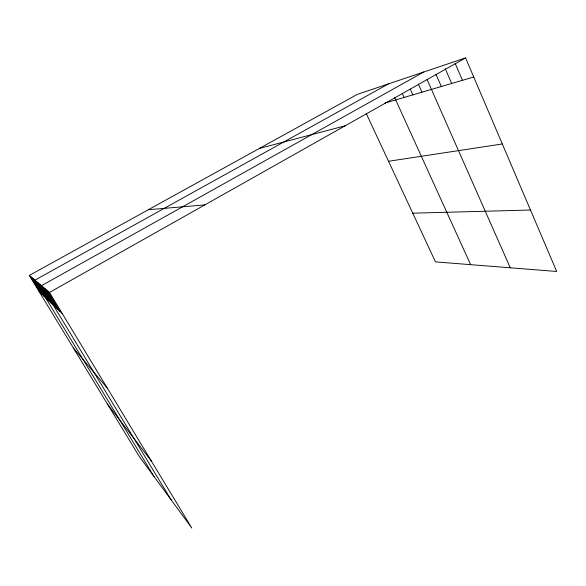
<?xml version="1.0" encoding="UTF-8"?>
<svg xmlns="http://www.w3.org/2000/svg" width="586" height="586" viewBox="0 0 586 586"><rect width="100%" height="100%" fill="white"/><g stroke="black" fill="none" stroke-linecap="round" stroke-linejoin="round"><path stroke-width="0.88" d="M465.592 57.911L357.328 94.375L29.3 275.427L49.51 292.443L465.592 57.911L556.7 271.472L435.471 261.883L366.147 113.266M423.744 72.005L41.481 285.682L171.2 499.953M388.415 83.908L34.918 280.159L154.059 476.594M384.958 103.055L473.73 77M259.356 148.448L345.176 125.785M388.54 161.275L502.305 143.966M148.346 209.722L204.829 204.895M412.749 213.179L530.484 210.03M39.064 291.506L62.394 313.774M73.411 348.047L107.355 388.203M107.428 404.054L151.313 460.97M33.417 278.899L43.825 296.047M31.981 277.691L42.17 294.465M30.611 276.533L40.581 292.956M29.3 275.427L139.197 456.348L191.856 528.089L49.51 292.443M47.341 290.612L59.897 311.386M45.283 288.883L57.531 309.13M43.335 287.243L55.282 306.983M39.723 284.203L51.107 302.999M38.046 282.789L49.173 301.153M36.449 281.448L47.327 299.387M394.598 97.503L470.646 264.667M402.252 93.357L404.098 97.437M410.229 89.035L412.844 94.873M418.338 84.084L421.949 92.2M427.048 79.462L510.274 267.802M436.013 74.371L441.331 86.508M445.184 68.577L451.66 83.476M455.117 63.295L462.449 80.311"/></g></svg>
